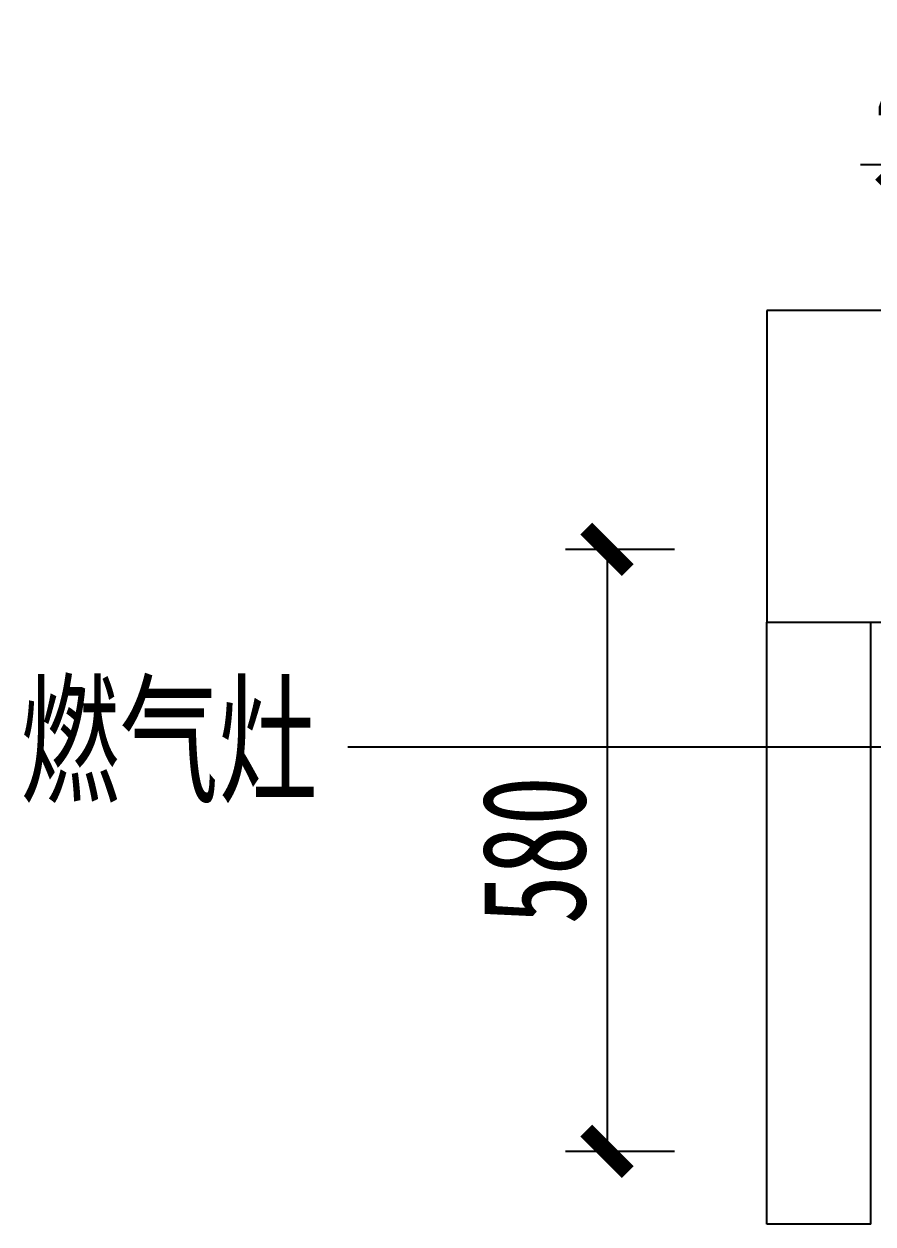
# Model space of a CAD drawing. Header units: millimetres. Extents: x 3104083 to 3173399, y -3165492 to -3044687.
# Drawn here: x 3114673 to 3115491, y -3135023 to -3133867 of the extents above; entities that cross this region are included whole.
import ezdxf

# ---------------------------------------------------------------- set-up
doc = ezdxf.new("R2010")
doc.units = ezdxf.units.MM
doc.header["$LTSCALE"] = 500
doc.header["$MEASUREMENT"] = 0
doc.header["$PDMODE"] = 2
doc.layers.get('0').update_dxf_attribs({"linetype": 'CONTINUOUS'})
doc.layers.get('DEFPOINTS').update_dxf_attribs({"linetype": 'CONTINUOUS'})
doc.layers.add('D-节点尺寸', color=5, linetype='CONTINUOUS')
doc.layers.add('W-基础引线', color=35, linetype='CONTINUOUS')
doc.layers.add('墙体', color=6, linetype='CONTINUOUS', lineweight=25)
doc.styles.add('DIM', font='SimSun.ttf', dxfattribs={"width": 0.7})
doc.dimstyles.new('40', dxfattribs={"dimscale": 40, "dimtxt": 2.5, "dimasz": 1, "dimexe": 1, "dimexo": 1, "dimgap": 0.5, "dimtad": 1, "dimdec": 0, "dimzin": 0, "dimdsep": 46, "dimtxsty": 'DIM', "dimblk": 'ARCHTICK', "dimcen": 0, "dimclrd": 5, "dimclre": 5, "dimclrt": 35, "dimadec": 0, "dimazin": 0, "dimtfac": 0.5, "dimtdec": 0, "dimtix": 1, "dimtmove": 2, "dimatfit": 2, "dimldrblk": 'A', "dimfxl": 0, "dimtolj": 1, "dimtzin": 0, "dimlwd": -1, "dimlwe": -1, "dimarcsym": 0})
doc.dimstyles.new('基础引线', dxfattribs={"dimtxt": 3, "dimasz": 0.7, "dimexe": 2, "dimexo": 6, "dimgap": 1, "dimtad": 1, "dimdec": 0, "dimdsep": 46, "dimtxsty": 'Standard', "dimblk1": 'A', "dimblk2": 'A', "dimsah": 1, "dimcen": 3, "dimdle": 200, "dimclrd": 256, "dimclre": 256, "dimclrt": 2, "dimadec": 0, "dimazin": 0, "dimtfac": 1, "dimtdec": 0, "dimtix": 1, "dimtmove": 1, "dimatfit": 3, "dimldrblk": 'A', "dimfxl": 0, "dimtvp": 1, "dimtolj": 1, "dimtzin": 0, "dimarcsym": 0})

# ---------------------------------------------------------------- blocks, each defined once
blk = doc.blocks.new('_ArchTick')
at = {"color": 0, "linetype": 'ByBlock', "const_width": 0.4}
blk.add_lwpolyline([(-0.5, -0.5), (0.5, 0.5)], dxfattribs=at)
blk = doc.blocks.new('*D2145')
at = {"layer": 'D-节点尺寸', "color": 5, "ltscale": 100}
for p, q in [((3115518.6, -3134040.3), (3115518.6, -3133962.9)), ((3115563.6, -3134040.3), (3115563.6, -3133962.9)), ((3115518.6, -3134002.9), (3115478.6, -3134002.9)), ((3115563.6, -3134002.9), (3115518.6, -3134002.9)), ((3115563.6, -3134002.9), (3115603.6, -3134002.9))]:
    blk.add_line(p, q, dxfattribs=at)
at = {"layer": 'DEFPOINTS', "color": 0, "ltscale": 100}
for p in [(3115518.6, -3134002.9), (3115518.6, -3134080.3), (3115563.6, -3134080.3)]:
    blk.add_point(p, dxfattribs=at)
at = {"layer": 'D-节点尺寸', "color": 5, "ltscale": 100, "xscale": 40, "yscale": 40, "zscale": 40}
blk.add_blockref('_ArchTick', (3115518.6, -3134002.9), dxfattribs=at)
at = {"layer": 'D-节点尺寸', "color": 5, "ltscale": 100, "xscale": 40, "yscale": 40, "zscale": 40, "rotation": 180}
blk.add_blockref('_ArchTick', (3115563.6, -3134002.9), dxfattribs=at)
at = {"layer": 'D-节点尺寸', "color": 35, "ltscale": 100, "insert": (3115541.1, -3133932.9), "char_height": 100, "attachment_point": 5, "style": 'DIM'}
blk.add_mtext('\\A1;45', dxfattribs=at)
blk = doc.blocks.new('A')
for p, q in [((-1.435, 1.148), (-1.09, 1.437)), ((-1.09, 1.437), (0, 0)), ((-1.435, 1.148), (-0.369, 0)), ((-0.369, 0), (-2.127, 0)), ((-1.435, -1.148), (-0.369, 0)), ((-1.09, -1.437), (0, 0)), ((-1.435, -1.148), (-1.09, -1.437))]:
    blk.add_line(p, q)
for points in [[(-1.435, 1.148), (-1.09, 1.437), (-0.369, 0), (0, 0)], [(-1.435, -1.148), (-1.09, -1.437), (-0.369, 0), (0, 0)]]:
    blk.add_solid(points)
blk = doc.blocks.new('*D2159')
at = {"layer": 'D-节点尺寸', "color": 5, "ltscale": 100}
for p, q in [((3115299.7, -3134373.4), (3115194.6, -3134373.4)), ((3115234.6, -3134373.4), (3115234.6, -3134953.4)), ((3115299.7, -3134953.4), (3115194.6, -3134953.4))]:
    blk.add_line(p, q, dxfattribs=at)
at = {"layer": 'DEFPOINTS', "color": 0, "ltscale": 100}
for p in [(3115339.7, -3134373.4), (3115234.6, -3134953.4), (3115339.7, -3134953.4)]:
    blk.add_point(p, dxfattribs=at)
at = {"layer": 'D-节点尺寸', "color": 5, "ltscale": 100, "xscale": 40, "yscale": 40, "zscale": 40}
for p, rotation in [((3115234.6, -3134373.4), 90), ((3115234.6, -3134953.4), 270)]:
    blk.add_blockref('_ArchTick', p, dxfattribs=dict(at, rotation=rotation))
at = {"layer": 'D-节点尺寸', "color": 35, "ltscale": 100, "insert": (3115164.6, -3134663.4), "char_height": 100, "attachment_point": 5, "rotation": 90, "style": 'DIM'}
blk.add_mtext('\\A1;580', dxfattribs=at)

msp = doc.modelspace()

# ---------------------------------------------------------------- linework, layer by layer
at = {"layer": '墙体'}
for p, q in [((3115888.59, -3134143.41), (3115388.59, -3134143.41)), ((3115388.59, -3134143.41), (3115388.59, -3134443.41)), ((3117838.59, -3134143.41), (3115388.59, -3134143.41)), ((3115388.59, -3134443.41), (3115888.59, -3134443.41)), ((3115388.59, -3135023.41), (3115388.59, -3134443.41)), ((3115488.59, -3135023.41), (3115488.59, -3134443.41)), ((3115488.59, -3135023.41), (3115388.59, -3135023.41))]:
    msp.add_line(p, q, dxfattribs=at)

# ---------------------------------------------------------------- texts
at = {"layer": 'D-节点尺寸', "color": 35, "ltscale": 100, "insert": (3114812.747, -3134562.585), "char_height": 100, "attachment_point": 5, "style": 'DIM'}
msp.add_mtext_dynamic_manual_height_columns('燃气灶', width=1011.95328, gutter_width=400, heights=[0], dxfattribs=at)

# ---------------------------------------------------------------- dimensions: what is measured, and where the dimension line sits
at = {"layer": 'D-节点尺寸', "color": 251, "ltscale": 100}
dim = msp.add_linear_dim(base=(3115518.589, -3134002.883), p1=(3115563.589, -3134080.261), p2=(3115518.589, -3134080.261), dimstyle='40', dxfattribs=at)
dim.commit()
dim.dimension.update_dxf_attribs({"geometry": '*D2145', "text_midpoint": (3115541.089, -3133932.883)})
dim = msp.add_linear_dim(base=(3115234.622, -3134953.41), p1=(3115339.722, -3134373.41), p2=(3115339.722, -3134953.41), angle=90, dimstyle='40', dxfattribs=at)
dim.commit()
dim.dimension.update_dxf_attribs({"geometry": '*D2159', "text_midpoint": (3115164.622, -3134663.41)})

# ---------------------------------------------------------------- leaders
at = {"layer": 'W-基础引线'}
msp.add_leader([(3116205.473, -3134564.159), (3114984.962, -3134564.159)], dimstyle='基础引线', override={"dimasz": 20}, dxfattribs=at)

doc.saveas('drawing.dxf')
